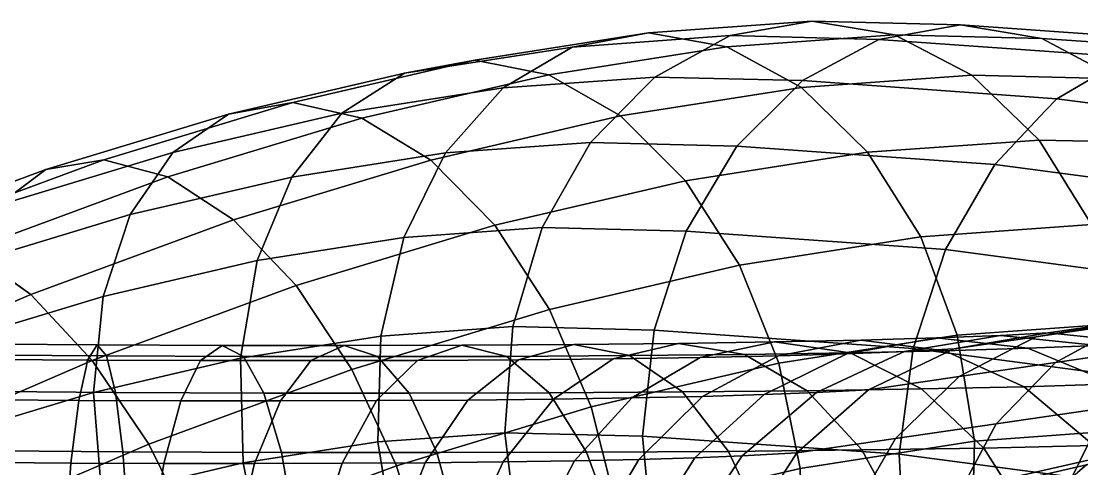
# Model space of a CAD drawing. Header units: metres. Extents: x -6.68 to -1.02, y 9.96 to 15.61.
# Drawn here: x -4.684 to -3.982, y 15.316 to 15.612 of the extents above; entities that cross this region are included whole.
import ezdxf

# ---------------------------------------------------------------- set-up
doc = ezdxf.new("R2010")
doc.units = ezdxf.units.M

msp = doc.modelspace()

# ---------------------------------------------------------------- linework, layer by layer
at = {"layer": '[Color_000]'}
for points, invisible_edges in [([(-4.31975, 15.59516, -9.29499), (-4.16106, 15.61221, -9.35839), (-4.21516, 15.60268, -9.40626)], 1), ([(-4.16106, 15.61221, -9.35839), (-4.31975, 15.59516, -9.29499), (-4.26926, 15.60444, -9.24327)], 1), ([(-4.26926, 15.60444, -9.24327), (-4.10651, 15.60328, -9.31054), (-4.16106, 15.61221, -9.35839)], 1), ([(-4.06285, 15.60978, -9.47739), (-4.21516, 15.60268, -9.40626), (-4.16106, 15.61221, -9.35839)], 1), ([(-4.16106, 15.61221, -9.35839), (-4.00902, 15.60086, -9.42868), (-4.06285, 15.60978, -9.47739)], 1), ([(-4.00902, 15.60086, -9.42868), (-4.16106, 15.61221, -9.35839), (-4.10651, 15.60328, -9.31054)], 1), ([(-4.21516, 15.60268, -9.40626), (-4.06285, 15.60978, -9.47739), (-4.11683, 15.60024, -9.52541)], 1), ([(-3.90214, 15.59838, -9.64214), (-4.11683, 15.60024, -9.52541), (-4.06285, 15.60978, -9.47739)], 1), ([(-4.06285, 15.60978, -9.47739), (-3.8531, 15.58981, -9.58852), (-3.90214, 15.59838, -9.64214)], 1), ([(-3.8531, 15.58981, -9.58852), (-4.06285, 15.60978, -9.47739), (-4.00902, 15.60086, -9.42868)], 1), ([(-4.43076, 15.57778, -9.19128), (-4.26926, 15.60444, -9.24327), (-4.31975, 15.59516, -9.29499)], 1), ([(-4.26926, 15.60444, -9.24327), (-4.43076, 15.57778, -9.19128), (-4.3841, 15.58645, -9.13599)], 1), ([(-4.3841, 15.58645, -9.13599), (-4.21752, 15.5953, -9.19244), (-4.26926, 15.60444, -9.24327)], 1), ([(-4.36555, 15.56812, -9.34405), (-4.21516, 15.60268, -9.40626), (-4.26513, 15.57533, -9.45089)], 1), ([(-4.21516, 15.60268, -9.40626), (-4.36555, 15.56812, -9.34405), (-4.31975, 15.59516, -9.29499)], 1), ([(-4.10651, 15.60328, -9.31054), (-4.26926, 15.60444, -9.24327), (-4.21752, 15.5953, -9.19244)], 1), ([(-4.11683, 15.60024, -9.52541), (-4.26513, 15.57533, -9.45089), (-4.21516, 15.60268, -9.40626)], 1), ([(-4.26513, 15.57533, -9.45089), (-4.11683, 15.60024, -9.52541), (-4.16726, 15.57291, -9.56948)], 1), ([(-4.21752, 15.5953, -9.19244), (-4.05524, 15.57649, -9.26597), (-4.10651, 15.60328, -9.31054)], 1), ([(-3.95189, 15.58855, -9.6945), (-4.16726, 15.57291, -9.56948), (-4.11683, 15.60024, -9.52541)], 1), ([(-4.11683, 15.60024, -9.52541), (-3.90214, 15.59838, -9.64214), (-3.95189, 15.58855, -9.6945)], 1), ([(-4.10651, 15.60328, -9.31054), (-3.95899, 15.57411, -9.3826), (-4.00902, 15.60086, -9.42868)], 1), ([(-3.95899, 15.57411, -9.3826), (-4.10651, 15.60328, -9.31054), (-4.05524, 15.57649, -9.26597)], 1), ([(-4.00902, 15.60086, -9.42868), (-3.80811, 15.56341, -9.53728), (-3.8531, 15.58981, -9.58852)], 1), ([(-3.80811, 15.56341, -9.53728), (-4.00902, 15.60086, -9.42868), (-3.95899, 15.57411, -9.3826)], 1), ([(-4.47213, 15.55142, -9.24448), (-4.31975, 15.59516, -9.29499), (-4.36555, 15.56812, -9.34405)], 1), ([(-4.31975, 15.59516, -9.29499), (-4.47213, 15.55142, -9.24448), (-4.43076, 15.57778, -9.19128)], 1), ([(-4.21752, 15.5953, -9.19244), (-4.3841, 15.58645, -9.13599), (-4.33533, 15.57685, -9.08238)], 1), ([(-4.33533, 15.57685, -9.08238), (-4.16805, 15.56838, -9.14595), (-4.21752, 15.5953, -9.19244)], 1), ([(-4.05524, 15.57649, -9.26597), (-4.21752, 15.5953, -9.19244), (-4.16805, 15.56838, -9.14595)], 1), ([(-4.54724, 15.55067, -9.09601), (-4.3841, 15.58645, -9.13599), (-4.43076, 15.57778, -9.19128)], 1), ([(-4.3841, 15.58645, -9.13599), (-4.54724, 15.55067, -9.09601), (-4.5046, 15.55841, -9.03744)], 1), ([(-4.5046, 15.55841, -9.03744), (-4.33533, 15.57685, -9.08238), (-4.3841, 15.58645, -9.13599)], 1), ([(-4.16726, 15.57291, -9.56948), (-3.95189, 15.58855, -9.6945), (-3.99896, 15.56098, -9.74202)], 1), ([(-3.76997, 15.56456, -9.84812), (-3.99896, 15.56098, -9.74202), (-3.95189, 15.58855, -9.6945)], 1), ([(-4.58398, 15.5254, -9.153), (-4.43076, 15.57778, -9.19128), (-4.47213, 15.55142, -9.24448)], 1), ([(-4.43076, 15.57778, -9.19128), (-4.58398, 15.5254, -9.153), (-4.54724, 15.55067, -9.09601)], 1), ([(-4.33533, 15.57685, -9.08238), (-4.5046, 15.55841, -9.03744), (-4.45895, 15.54809, -8.98127)], 1), ([(-4.45895, 15.54809, -8.98127), (-4.28778, 15.54963, -9.0341), (-4.33533, 15.57685, -9.08238)], 1), ([(-4.16805, 15.56838, -9.14595), (-4.33533, 15.57685, -9.08238), (-4.28778, 15.54963, -9.0341)], 1), ([(-4.16805, 15.56838, -9.14595), (-4.01074, 15.53367, -9.22771), (-4.05524, 15.57649, -9.26597)], 1), ([(-4.05524, 15.57649, -9.26597), (-3.91617, 15.53133, -9.3423), (-3.95899, 15.57411, -9.3826)], 1), ([(-3.91617, 15.53133, -9.3423), (-4.05524, 15.57649, -9.26597), (-4.01074, 15.53367, -9.22771)], 1), ([(-4.27283, 15.56748, -9.45785), (-4.40354, 15.52514, -9.38712), (-4.26513, 15.57533, -9.45089)], 3), ([(-4.26513, 15.57533, -9.45089), (-4.40354, 15.52514, -9.38712), (-4.37245, 15.56032, -9.35187)], 13), ([(-4.26513, 15.57533, -9.45089), (-4.37245, 15.56032, -9.35187), (-4.36555, 15.56812, -9.34405)], 1), ([(-4.16726, 15.57291, -9.56948), (-4.30756, 15.53203, -9.48924), (-4.26513, 15.57533, -9.45089)], 3), ([(-4.26513, 15.57533, -9.45089), (-4.30756, 15.53203, -9.48924), (-4.27283, 15.56748, -9.45785)], 1), ([(-4.17515, 15.56506, -9.57621), (-4.30756, 15.53203, -9.48924), (-4.16726, 15.57291, -9.56948)], 3), ([(-3.99896, 15.56098, -9.74202), (-4.17515, 15.56506, -9.57621), (-4.16726, 15.57291, -9.56948)], 1), ([(-4.37245, 15.56032, -9.35187), (-4.5054, 15.50918, -9.29196), (-4.36555, 15.56812, -9.34405)], 3), ([(-4.36555, 15.56812, -9.34405), (-4.5054, 15.50918, -9.29196), (-4.47817, 15.54376, -9.25309)], 13), ([(-4.36555, 15.56812, -9.34405), (-4.47817, 15.54376, -9.25309), (-4.47213, 15.55142, -9.24448)], 1), ([(-4.40354, 15.52514, -9.38712), (-4.27283, 15.56748, -9.45785), (-4.30756, 15.53203, -9.48924)], 1), ([(-4.30756, 15.53203, -9.48924), (-4.17515, 15.56506, -9.57621), (-4.21072, 15.52963, -9.60658)], 1), ([(-4.28778, 15.54963, -9.0341), (-4.12423, 15.52552, -9.10697), (-4.16805, 15.56838, -9.14595)], 1), ([(-3.99896, 15.56098, -9.74202), (-4.21072, 15.52963, -9.60658), (-4.17515, 15.56506, -9.57621)], 13), ([(-4.01074, 15.53367, -9.22771), (-4.16805, 15.56838, -9.14595), (-4.12423, 15.52552, -9.10697)], 1), ([(-3.99896, 15.56098, -9.74202), (-3.76997, 15.56456, -9.84812), (-3.81322, 15.53648, -9.89887)], 1), ([(-4.66823, 15.51407, -9.00998), (-4.5046, 15.55841, -9.03744), (-4.54724, 15.55067, -9.09601)], 1), ([(-4.5046, 15.55841, -9.03744), (-4.66823, 15.51407, -9.00998), (-4.62976, 15.52055, -8.94843)], 1), ([(-4.62976, 15.52055, -8.94843), (-4.45895, 15.54809, -8.98127), (-4.5046, 15.55841, -9.03744)], 1), ([(-4.5054, 15.50918, -9.29196), (-4.37245, 15.56032, -9.35187), (-4.40354, 15.52514, -9.38712)], 1), ([(-4.00643, 15.55309, -9.74917), (-4.21072, 15.52963, -9.60658), (-3.99896, 15.56098, -9.74202)], 3), ([(-3.81322, 15.53648, -9.89887), (-4.04014, 15.51754, -9.78146), (-3.99896, 15.56098, -9.74202)], 3), ([(-3.99896, 15.56098, -9.74202), (-4.04014, 15.51754, -9.78146), (-4.00643, 15.55309, -9.74917)], 1), ([(-4.70014, 15.49026, -9.0704), (-4.54724, 15.55067, -9.09601), (-4.58398, 15.5254, -9.153)], 1), ([(-4.54724, 15.55067, -9.09601), (-4.70014, 15.49026, -9.0704), (-4.66823, 15.51407, -9.00998)], 1), ([(-4.47817, 15.54376, -9.25309), (-4.6123, 15.48431, -9.20454), (-4.47213, 15.55142, -9.24448)], 3), ([(-4.47213, 15.55142, -9.24448), (-4.6123, 15.48431, -9.20454), (-4.58912, 15.51794, -9.16236)], 13), ([(-4.47213, 15.55142, -9.24448), (-4.58912, 15.51794, -9.16236), (-4.58398, 15.5254, -9.153)], 1), ([(-4.28778, 15.54963, -9.0341), (-4.45895, 15.54809, -8.98127), (-4.41341, 15.5204, -8.93135)], 1), ([(-4.41341, 15.5204, -8.93135), (-4.24468, 15.50665, -8.99444), (-4.28778, 15.54963, -9.0341)], 1), ([(-4.12423, 15.52552, -9.10697), (-4.28778, 15.54963, -9.0341), (-4.24468, 15.50665, -8.99444)], 1), ([(-4.21072, 15.52963, -9.60658), (-4.00643, 15.55309, -9.74917), (-4.04014, 15.51754, -9.78146)], 1), ([(-4.45895, 15.54809, -8.98127), (-4.62976, 15.52055, -8.94843), (-4.58736, 15.50924, -8.88997)], 1), ([(-4.6123, 15.48431, -9.20454), (-4.47817, 15.54376, -9.25309), (-4.5054, 15.50918, -9.29196)], 1), ([(-4.58736, 15.50924, -8.88997), (-4.41341, 15.5204, -8.93135), (-4.45895, 15.54809, -8.98127)], 1), ([(-3.82024, 15.52854, -9.9064), (-4.04014, 15.51754, -9.78146), (-3.81322, 15.53648, -9.89887)], 3), ([(-4.43113, 15.46915, -9.42127), (-4.30756, 15.53203, -9.48924), (-4.33956, 15.47574, -9.51868)], 1), ([(-4.30756, 15.53203, -9.48924), (-4.43113, 15.46915, -9.42127), (-4.40354, 15.52514, -9.38712)], 1), ([(-4.21072, 15.52963, -9.60658), (-4.33956, 15.47574, -9.51868), (-4.30756, 15.53203, -9.48924)], 1), ([(-4.33956, 15.47574, -9.51868), (-4.21072, 15.52963, -9.60658), (-4.24423, 15.47337, -9.6342)], 1), ([(-4.04014, 15.51754, -9.78146), (-4.24423, 15.47337, -9.6342), (-4.21072, 15.52963, -9.60658)], 1), ([(-4.12423, 15.52552, -9.10697), (-3.97603, 15.47774, -9.19839), (-4.01074, 15.53367, -9.22771)], 1), ([(-4.04014, 15.51754, -9.78146), (-3.82024, 15.52854, -9.9064), (-3.85191, 15.49272, -9.9404)], 1), ([(-4.01074, 15.53367, -9.22771), (-3.88349, 15.47545, -9.31052), (-3.91617, 15.53133, -9.3423)], 1), ([(-3.88349, 15.47545, -9.31052), (-4.01074, 15.53367, -9.22771), (-3.97603, 15.47774, -9.19839)], 1), ([(-4.79272, 15.46829, -8.9339), (-4.62976, 15.52055, -8.94843), (-4.66823, 15.51407, -9.00998)], 1), ([(-4.62976, 15.52055, -8.94843), (-4.79272, 15.46829, -8.9339), (-4.75854, 15.47318, -8.86973)], 1), ([(-4.75854, 15.47318, -8.86973), (-4.58736, 15.50924, -8.88997), (-4.62976, 15.52055, -8.94843)], 1), ([(-4.58912, 15.51794, -9.16236), (-4.72332, 15.45073, -9.12559), (-4.58398, 15.5254, -9.153)], 3), ([(-4.58398, 15.5254, -9.153), (-4.72332, 15.45073, -9.12559), (-4.70014, 15.49026, -9.0704)], 3), ([(-4.41341, 15.5204, -8.93135), (-4.58736, 15.50924, -8.88997), (-4.5439, 15.48093, -8.83856)], 1), ([(-4.5439, 15.48093, -8.83856), (-4.37108, 15.47724, -8.89106), (-4.41341, 15.5204, -8.93135)], 1), ([(-4.5283, 15.45394, -9.33049), (-4.40354, 15.52514, -9.38712), (-4.43113, 15.46915, -9.42127)], 1), ([(-4.40354, 15.52514, -9.38712), (-4.5283, 15.45394, -9.33049), (-4.5054, 15.50918, -9.29196)], 1), ([(-4.24468, 15.50665, -8.99444), (-4.41341, 15.5204, -8.93135), (-4.37108, 15.47724, -8.89106)], 1), ([(-4.24468, 15.50665, -8.99444), (-4.08904, 15.46962, -9.07815), (-4.12423, 15.52552, -9.10697)], 1), ([(-3.97603, 15.47774, -9.19839), (-4.12423, 15.52552, -9.10697), (-4.08904, 15.46962, -9.07815)], 1), ([(-4.81966, 15.4463, -8.99736), (-4.66823, 15.51407, -9.00998), (-4.70014, 15.49026, -9.0704)], 1), ([(-4.66823, 15.51407, -9.00998), (-4.81966, 15.4463, -8.99736), (-4.79272, 15.46829, -8.9339)], 1), ([(-4.72332, 15.45073, -9.12559), (-4.58912, 15.51794, -9.16236), (-4.6123, 15.48431, -9.20454)], 1), ([(-4.24423, 15.47337, -9.6342), (-4.04014, 15.51754, -9.78146), (-4.07262, 15.46121, -9.81013)], 1), ([(-4.04014, 15.51754, -9.78146), (-3.88343, 15.43626, -9.96989), (-4.07262, 15.46121, -9.81013)], 1), ([(-3.88343, 15.43626, -9.96989), (-4.04014, 15.51754, -9.78146), (-3.85191, 15.49272, -9.9404)], 1), ([(-4.58736, 15.50924, -8.88997), (-4.75854, 15.47318, -8.86973), (-4.71947, 15.46065, -8.80923)], 1), ([(-4.71947, 15.46065, -8.80923), (-4.5439, 15.48093, -8.83856), (-4.58736, 15.50924, -8.88997)], 1), ([(-4.63027, 15.43021, -9.24709), (-4.5054, 15.50918, -9.29196), (-4.5283, 15.45394, -9.33049)], 1), ([(-4.5054, 15.50918, -9.29196), (-4.63027, 15.43021, -9.24709), (-4.6123, 15.48431, -9.20454)], 1), ([(-4.33484, 15.42155, -8.86317), (-4.24468, 15.50665, -8.99444), (-4.37108, 15.47724, -8.89106)], 1), ([(-4.24468, 15.50665, -8.99444), (-4.33484, 15.42155, -8.86317), (-4.20898, 15.45084, -8.9661)], 1), ([(-4.08904, 15.46962, -9.07815), (-4.24468, 15.50665, -8.99444), (-4.20898, 15.45084, -8.9661)], 1), ([(-4.73618, 15.39817, -9.17178), (-4.6123, 15.48431, -9.20454), (-4.63027, 15.43021, -9.24709)], 1), ([(-4.6123, 15.48431, -9.20454), (-4.73618, 15.39817, -9.17178), (-4.72332, 15.45073, -9.12559)], 1), ([(-4.5439, 15.48093, -8.83856), (-4.71947, 15.46065, -8.80923), (-4.67816, 15.43154, -8.75651)], 1), ([(-4.67816, 15.43154, -8.75651), (-4.50236, 15.43753, -8.79771), (-4.5439, 15.48093, -8.83856)], 1), ([(-4.37108, 15.47724, -8.89106), (-4.5439, 15.48093, -8.83856), (-4.50236, 15.43753, -8.79771)], 1), ([(-4.46557, 15.382, -8.77021), (-4.37108, 15.47724, -8.89106), (-4.50236, 15.43753, -8.79771)], 1), ([(-4.37108, 15.47724, -8.89106), (-4.46557, 15.382, -8.77021), (-4.33484, 15.42155, -8.86317)], 1), ([(-4.35896, 15.41027, -9.53723), (-4.43113, 15.46915, -9.42127), (-4.33956, 15.47574, -9.51868)], 1), ([(-4.24423, 15.47337, -9.6342), (-4.35896, 15.41027, -9.53723), (-4.33956, 15.47574, -9.51868)], 1), ([(-4.35896, 15.41027, -9.53723), (-4.24423, 15.47337, -9.6342), (-4.26553, 15.40796, -9.65044)], 1), ([(-4.24423, 15.47337, -9.6342), (-4.09419, 15.39581, -9.82609), (-4.26553, 15.40796, -9.65044)], 1), ([(-4.09419, 15.39581, -9.82609), (-4.24423, 15.47337, -9.6342), (-4.07262, 15.46121, -9.81013)], 1), ([(-4.08904, 15.46962, -9.07815), (-3.95349, 15.41251, -9.17998), (-3.97603, 15.47774, -9.19839)], 1), ([(-4.44643, 15.40399, -9.44417), (-4.5283, 15.45394, -9.33049), (-4.43113, 15.46915, -9.42127)], 1), ([(-4.43113, 15.46915, -9.42127), (-4.35896, 15.41027, -9.53723), (-4.44643, 15.40399, -9.44417)], 1), ([(-4.18311, 15.38599, -8.95102), (-4.08904, 15.46962, -9.07815), (-4.20898, 15.45084, -8.9661)], 1), ([(-4.08904, 15.46962, -9.07815), (-4.18311, 15.38599, -8.95102), (-4.06489, 15.4045, -9.06147)], 1), ([(-3.95349, 15.41251, -9.17998), (-4.08904, 15.46962, -9.07815), (-4.06489, 15.4045, -9.06147)], 1), ([(-4.85418, 15.40271, -8.73973), (-4.67816, 15.43154, -8.75651), (-4.71947, 15.46065, -8.80923)], 1), ([(-4.07262, 15.46121, -9.81013), (-3.90561, 15.37094, -9.98534), (-4.09419, 15.39581, -9.82609)], 1), ([(-3.90561, 15.37094, -9.98534), (-4.07262, 15.46121, -9.81013), (-3.88343, 15.43626, -9.96989)], 1), ([(-4.53926, 15.38945, -9.35744), (-4.63027, 15.43021, -9.24709), (-4.5283, 15.45394, -9.33049)], 1), ([(-4.5283, 15.45394, -9.33049), (-4.44643, 15.40399, -9.44417), (-4.53926, 15.38945, -9.35744)], 1), ([(-4.30717, 15.35712, -8.84956), (-4.20898, 15.45084, -8.9661), (-4.33484, 15.42155, -8.86317)], 1), ([(-4.20898, 15.45084, -8.9661), (-4.30717, 15.35712, -8.84956), (-4.18311, 15.38599, -8.95102)], 1), ([(-4.50236, 15.43753, -8.79771), (-4.67816, 15.43154, -8.75651), (-4.63744, 15.38784, -8.71516)], 1), ([(-4.60007, 15.33253, -8.68801), (-4.50236, 15.43753, -8.79771), (-4.63744, 15.38784, -8.71516)], 1), ([(-4.50236, 15.43753, -8.79771), (-4.60007, 15.33253, -8.68801), (-4.46557, 15.382, -8.77021)], 1), ([(-4.67816, 15.43154, -8.75651), (-4.85418, 15.40271, -8.73973), (-4.81506, 15.37266, -8.68588)], 1), ([(-4.81506, 15.37266, -8.68588), (-4.63744, 15.38784, -8.71516), (-4.67816, 15.43154, -8.75651)], 1), ([(-4.63668, 15.36678, -9.27777), (-4.73618, 15.39817, -9.17178), (-4.63027, 15.43021, -9.24709)], 1), ([(-4.63027, 15.43021, -9.24709), (-4.53926, 15.38945, -9.35744), (-4.63668, 15.36678, -9.27777)], 1), ([(-3.99988, 15.38659, -8.42775), (-3.8945, 15.41737, -8.45837), (-3.88652, 15.42195, -8.44931)], 13), ([(-3.99988, 15.38659, -8.42775), (-3.88652, 15.42195, -8.44931), (-3.96094, 15.40769, -8.38996)], 3), ([(-4.43603, 15.31814, -8.75793), (-4.33484, 15.42155, -8.86317), (-4.46557, 15.382, -8.77021)], 1), ([(-4.33484, 15.42155, -8.86317), (-4.43603, 15.31814, -8.75793), (-4.30717, 15.35712, -8.84956)], 1), ([(-3.89962, 15.42153, -8.33298), (-4.01278, 15.40356, -8.30897), (-3.95231, 15.41236, -8.38158)], 1), ([(-4.01278, 15.40356, -8.30897), (-3.89962, 15.42153, -8.33298), (-3.95657, 15.41324, -8.2646)], 1), ([(-3.8945, 15.41737, -8.45837), (-3.99988, 15.38659, -8.42775), (-3.93045, 15.3967, -8.49923)], 1), ([(-4.36442, 15.34011, -9.5436), (-4.44643, 15.40399, -9.44417), (-4.35896, 15.41027, -9.53723)], 1), ([(-4.26553, 15.40796, -9.65044), (-4.36442, 15.34011, -9.5436), (-4.35896, 15.41027, -9.53723)], 1), ([(-4.36442, 15.34011, -9.5436), (-4.26553, 15.40796, -9.65044), (-4.27315, 15.33784, -9.6542)], 1), ([(-4.09419, 15.39581, -9.82609), (-4.27315, 15.33784, -9.6542), (-4.26553, 15.40796, -9.65044)], 1), ([(-3.95657, 15.41324, -8.2646), (-4.0669, 15.39567, -8.23287), (-4.01278, 15.40356, -8.30897)], 1), ([(-4.0669, 15.39567, -8.23287), (-3.95657, 15.41324, -8.2646), (-4.00477, 15.40621, -8.19682)], 1), ([(-4.06489, 15.4045, -9.06147), (-3.94465, 15.34242, -9.17376), (-3.95349, 15.41251, -9.17998)], 1), ([(-4.06369, 15.37729, -8.35113), (-3.96094, 15.40769, -8.38996), (-3.95231, 15.41236, -8.38158)], 13), ([(-4.06369, 15.37729, -8.35113), (-3.95231, 15.41236, -8.38158), (-4.01278, 15.40356, -8.30897)], 13), ([(-3.89891, 15.40568, -8.22103), (-4.00477, 15.40621, -8.19682), (-3.95657, 15.41324, -8.2646)], 1), ([(-4.44643, 15.40399, -9.44417), (-4.53754, 15.32011, -9.37098), (-4.53926, 15.38945, -9.35744)], 1), ([(-4.53754, 15.32011, -9.37098), (-4.44643, 15.40399, -9.44417), (-4.44841, 15.33407, -9.45425)], 1), ([(-4.44643, 15.40399, -9.44417), (-4.36442, 15.34011, -9.5436), (-4.44841, 15.33407, -9.45425)], 1), ([(-4.12862, 15.40133, -7.98679), (-4.23504, 15.38989, -7.97794), (-4.18333, 15.39101, -8.03295)], 1), ([(-4.23504, 15.38989, -7.97794), (-4.12862, 15.40133, -7.98679), (-4.18581, 15.40009, -7.92596)], 1), ([(-4.0731, 15.39435, -7.94033), (-4.18581, 15.40009, -7.92596), (-4.12862, 15.40133, -7.98679)], 1), ([(-4.0786, 15.40279, -8.05364), (-4.18333, 15.39101, -8.03295), (-4.1381, 15.39233, -8.0934)], 1), ([(-4.18333, 15.39101, -8.03295), (-4.0786, 15.40279, -8.05364), (-4.12862, 15.40133, -7.98679)], 1), ([(-4.16883, 15.31653, -8.95022), (-4.06489, 15.4045, -9.06147), (-4.18311, 15.38599, -8.95102)], 1), ([(-4.06489, 15.4045, -9.06147), (-4.16883, 15.31653, -8.95022), (-4.05341, 15.33461, -9.05805)], 1), ([(-4.03638, 15.40447, -8.12566), (-4.1381, 15.39233, -8.0934), (-4.09992, 15.39385, -8.15852)], 1), ([(-4.1381, 15.39233, -8.0934), (-4.03638, 15.40447, -8.12566), (-4.0786, 15.40279, -8.05364)], 1), ([(-4.01821, 15.39596, -8.01369), (-4.12862, 15.40133, -7.98679), (-4.0786, 15.40279, -8.05364)], 1), ([(-4.12862, 15.40133, -7.98679), (-4.01821, 15.39596, -8.01369), (-4.0731, 15.39435, -7.94033)], 1), ([(-4.12362, 15.36856, -8.26686), (-4.02202, 15.39879, -8.31662), (-4.01278, 15.40356, -8.30897)], 13), ([(-4.12362, 15.36856, -8.26686), (-4.01278, 15.40356, -8.30897), (-4.0669, 15.39567, -8.23287)], 13), ([(-4.00477, 15.40621, -8.19682), (-4.09992, 15.39385, -8.15852), (-4.0669, 15.39567, -8.23287)], 1), ([(-4.09992, 15.39385, -8.15852), (-4.00477, 15.40621, -8.19682), (-4.03638, 15.40447, -8.12566)], 1), ([(-3.97188, 15.3978, -8.09273), (-4.0786, 15.40279, -8.05364), (-4.03638, 15.40447, -8.12566)], 1), ([(-4.0786, 15.40279, -8.05364), (-3.97188, 15.3978, -8.09273), (-4.01821, 15.39596, -8.01369)], 1), ([(-3.94465, 15.34242, -9.17376), (-4.06489, 15.4045, -9.06147), (-4.05341, 15.33461, -9.05805)], 1), ([(-3.96094, 15.40769, -8.38996), (-4.06369, 15.37729, -8.35113), (-3.99988, 15.38659, -8.42775)], 1), ([(-4.06369, 15.37729, -8.35113), (-4.01278, 15.40356, -8.30897), (-4.02202, 15.39879, -8.31662)], 1), ([(-3.94148, 15.39947, -8.16117), (-4.03638, 15.40447, -8.12566), (-4.00477, 15.40621, -8.19682)], 1), ([(-4.03638, 15.40447, -8.12566), (-3.94148, 15.39947, -8.16117), (-3.97188, 15.3978, -8.09273)], 1), ([(-4.00477, 15.40621, -8.19682), (-3.89891, 15.40568, -8.22103), (-3.94148, 15.39947, -8.16117)], 1), ([(-4.73618, 15.39817, -9.17178), (-4.63668, 15.36678, -9.27777), (-4.73786, 15.33617, -9.20582)], 1), ([(-4.71764, 15.3988, -7.72114), (-4.62792, 15.39088, -7.65165), (-4.71951, 15.39157, -7.64879)], 1), ([(-4.62792, 15.39088, -7.65165), (-4.71764, 15.3988, -7.72114), (-4.63418, 15.39817, -7.72374)], 1), ([(-4.71595, 15.38872, -7.79273), (-4.63418, 15.39817, -7.72374), (-4.71764, 15.3988, -7.72114)], 1), ([(-4.63418, 15.39817, -7.72374), (-4.71595, 15.38872, -7.79273), (-4.64048, 15.38815, -7.79509)], 1), ([(-4.64048, 15.38815, -7.79509), (-4.55154, 15.39781, -7.73567), (-4.63418, 15.39817, -7.72374)], 1), ([(-4.55154, 15.39781, -7.73567), (-4.64048, 15.38815, -7.79509), (-4.56575, 15.38782, -7.80587)], 1), ([(-4.53722, 15.39048, -7.66474), (-4.63418, 15.39817, -7.72374), (-4.55154, 15.39781, -7.73567)], 1), ([(-4.63418, 15.39817, -7.72374), (-4.53722, 15.39048, -7.66474), (-4.62792, 15.39088, -7.65165)], 1), ([(-4.56575, 15.38782, -7.80587), (-4.47074, 15.39772, -7.75677), (-4.55154, 15.39781, -7.73567)], 1), ([(-4.47074, 15.39772, -7.75677), (-4.56575, 15.38782, -7.80587), (-4.49269, 15.38775, -7.82495)], 1), ([(-4.44856, 15.39039, -7.6879), (-4.55154, 15.39781, -7.73567), (-4.47074, 15.39772, -7.75677)], 1), ([(-4.55154, 15.39781, -7.73567), (-4.44856, 15.39039, -7.6879), (-4.53722, 15.39048, -7.66474)], 1), ([(-4.39282, 15.39791, -7.78678), (-4.49269, 15.38775, -7.82495), (-4.42223, 15.38792, -7.85209)], 1), ([(-4.49269, 15.38775, -7.82495), (-4.39282, 15.39791, -7.78678), (-4.47074, 15.39772, -7.75677)], 1), ([(-4.36304, 15.3906, -7.72083), (-4.47074, 15.39772, -7.75677), (-4.39282, 15.39791, -7.78678)], 1), ([(-4.47074, 15.39772, -7.75677), (-4.36304, 15.3906, -7.72083), (-4.44856, 15.39039, -7.6879)], 1), ([(-4.31875, 15.39837, -7.82532), (-4.42223, 15.38792, -7.85209), (-4.35525, 15.38834, -7.88694)], 1), ([(-4.42223, 15.38792, -7.85209), (-4.31875, 15.39837, -7.82532), (-4.39282, 15.39791, -7.78678)], 1), ([(-4.28175, 15.39111, -7.76313), (-4.39282, 15.39791, -7.78678), (-4.31875, 15.39837, -7.82532)], 1), ([(-4.39282, 15.39791, -7.78678), (-4.28175, 15.39111, -7.76313), (-4.36304, 15.3906, -7.72083)], 1), ([(-4.24945, 15.3991, -7.87191), (-4.35525, 15.38834, -7.88694), (-4.29259, 15.389, -7.92907)], 1), ([(-4.35525, 15.38834, -7.88694), (-4.24945, 15.3991, -7.87191), (-4.31875, 15.39837, -7.82532)], 1), ([(-4.20571, 15.39191, -7.81425), (-4.31875, 15.39837, -7.82532), (-4.24945, 15.3991, -7.87191)], 1), ([(-4.31875, 15.39837, -7.82532), (-4.20571, 15.39191, -7.81425), (-4.28175, 15.39111, -7.76313)], 1), ([(-4.18581, 15.40009, -7.92596), (-4.29259, 15.389, -7.92907), (-4.23504, 15.38989, -7.97794)], 1), ([(-4.29259, 15.389, -7.92907), (-4.18581, 15.40009, -7.92596), (-4.24945, 15.3991, -7.87191)], 1), ([(-4.27315, 15.33784, -9.6542), (-4.09419, 15.39581, -9.82609), (-4.10338, 15.32581, -9.82824)], 1), ([(-4.13587, 15.39299, -7.87357), (-4.24945, 15.3991, -7.87191), (-4.18581, 15.40009, -7.92596)], 1), ([(-4.24945, 15.3991, -7.87191), (-4.13587, 15.39299, -7.87357), (-4.20571, 15.39191, -7.81425)], 1), ([(-4.18581, 15.40009, -7.92596), (-4.0731, 15.39435, -7.94033), (-4.13587, 15.39299, -7.87357)], 1), ([(-4.15817, 15.36666, -8.18907), (-4.07719, 15.39075, -8.23903), (-4.0669, 15.39567, -8.23287)], 13), ([(-4.15817, 15.36666, -8.18907), (-4.0669, 15.39567, -8.23287), (-4.11049, 15.38892, -8.16407)], 3), ([(-4.02057, 15.37054, -7.89671), (-4.13587, 15.39299, -7.87357), (-4.0731, 15.39435, -7.94033)], 1), ([(-4.02202, 15.39879, -8.31662), (-4.12362, 15.36856, -8.26686), (-4.06369, 15.37729, -8.35113)], 1), ([(-4.12362, 15.36856, -8.26686), (-4.0669, 15.39567, -8.23287), (-4.07719, 15.39075, -8.23903)], 1), ([(-4.11049, 15.38892, -8.16407), (-4.0669, 15.39567, -8.23287), (-4.09992, 15.39385, -8.15852)], 1), ([(-4.09419, 15.39581, -9.82609), (-3.91694, 15.30123, -9.98568), (-4.10338, 15.32581, -9.82824)], 1), ([(-3.91694, 15.30123, -9.98568), (-4.09419, 15.39581, -9.82609), (-3.90561, 15.37094, -9.98534)], 1), ([(-3.96105, 15.37229, -7.97625), (-4.0731, 15.39435, -7.94033), (-4.01821, 15.39596, -8.01369)], 1), ([(-4.0731, 15.39435, -7.94033), (-3.96105, 15.37229, -7.97625), (-4.02057, 15.37054, -7.89671)], 1), ([(-3.93045, 15.3967, -8.49923), (-4.03908, 15.34597, -8.46835), (-3.96646, 15.35654, -8.54312)], 1), ([(-4.03908, 15.34597, -8.46835), (-3.93045, 15.3967, -8.49923), (-3.99988, 15.38659, -8.42775)], 1), ([(-3.91081, 15.37428, -8.06195), (-4.01821, 15.39596, -8.01369), (-3.97188, 15.3978, -8.09273)], 1), ([(-4.01821, 15.39596, -8.01369), (-3.91081, 15.37428, -8.06195), (-3.96105, 15.37229, -7.97625)], 1), ([(-4.63744, 15.38784, -8.71516), (-4.81506, 15.37266, -8.68588), (-4.77517, 15.32861, -8.64411)], 1), ([(-4.73721, 15.27355, -8.61726), (-4.63744, 15.38784, -8.71516), (-4.77517, 15.32861, -8.64411)], 1), ([(-4.63744, 15.38784, -8.71516), (-4.73721, 15.27355, -8.61726), (-4.60007, 15.33253, -8.68801)], 1), ([(-4.71951, 15.39157, -7.64879), (-4.62212, 15.36679, -7.58372), (-4.72143, 15.36754, -7.58062)], 1), ([(-4.62212, 15.36679, -7.58372), (-4.71951, 15.39157, -7.64879), (-4.62792, 15.39088, -7.65165)], 1), ([(-4.7157, 15.38388, -7.8047), (-4.64048, 15.38815, -7.79509), (-4.71595, 15.38872, -7.79273)], 1), ([(-4.7157, 15.38388, -7.8047), (-4.64156, 15.38332, -7.80701), (-4.64048, 15.38815, -7.79509)], 13), ([(-4.64156, 15.38332, -7.80701), (-4.56575, 15.38782, -7.80587), (-4.64048, 15.38815, -7.79509)], 1), ([(-4.64156, 15.38332, -7.80701), (-4.56814, 15.383, -7.81761), (-4.56575, 15.38782, -7.80587)], 13), ([(-4.53926, 15.38945, -9.35744), (-4.63108, 15.29835, -9.29448), (-4.63668, 15.36678, -9.27777)], 1), ([(-4.63108, 15.29835, -9.29448), (-4.53926, 15.38945, -9.35744), (-4.53754, 15.32011, -9.37098)], 1), ([(-4.52378, 15.36636, -7.59791), (-4.62792, 15.39088, -7.65165), (-4.53722, 15.39048, -7.66474)], 1), ([(-4.62792, 15.39088, -7.65165), (-4.52378, 15.36636, -7.59791), (-4.62212, 15.36679, -7.58372)], 1), ([(-4.56814, 15.383, -7.81761), (-4.49269, 15.38775, -7.82495), (-4.56575, 15.38782, -7.80587)], 1), ([(-4.56814, 15.383, -7.81761), (-4.49636, 15.38292, -7.83636), (-4.49269, 15.38775, -7.82495)], 13), ([(-4.42765, 15.36625, -7.62302), (-4.53722, 15.39048, -7.66474), (-4.44856, 15.39039, -7.6879)], 1), ([(-4.53722, 15.39048, -7.66474), (-4.42765, 15.36625, -7.62302), (-4.52378, 15.36636, -7.59791)], 1), ([(-4.49636, 15.38292, -7.83636), (-4.42714, 15.38309, -7.86302), (-4.42223, 15.38792, -7.85209)], 13), ([(-4.49636, 15.38292, -7.83636), (-4.42223, 15.38792, -7.85209), (-4.49269, 15.38775, -7.82495)], 1), ([(-4.33493, 15.36648, -7.65873), (-4.44856, 15.39039, -7.6879), (-4.36304, 15.3906, -7.72083)], 1), ([(-4.44856, 15.39039, -7.6879), (-4.33493, 15.36648, -7.65873), (-4.42765, 15.36625, -7.62302)], 1), ([(-4.42714, 15.38309, -7.86302), (-4.36133, 15.3835, -7.89726), (-4.35525, 15.38834, -7.88694)], 13), ([(-4.42714, 15.38309, -7.86302), (-4.35525, 15.38834, -7.88694), (-4.42223, 15.38792, -7.85209)], 1), ([(-4.24679, 15.36703, -7.70459), (-4.36304, 15.3906, -7.72083), (-4.28175, 15.39111, -7.76313)], 1), ([(-4.36304, 15.3906, -7.72083), (-4.24679, 15.36703, -7.70459), (-4.33493, 15.36648, -7.65873)], 1), ([(-4.36133, 15.3835, -7.89726), (-4.29978, 15.38415, -7.93864), (-4.29259, 15.389, -7.92907)], 13), ([(-4.36133, 15.3835, -7.89726), (-4.29259, 15.389, -7.92907), (-4.35525, 15.38834, -7.88694)], 1), ([(-4.33219, 15.36227, -7.98183), (-4.24324, 15.38503, -7.98666), (-4.23504, 15.38989, -7.97794)], 13), ([(-4.33219, 15.36227, -7.98183), (-4.23504, 15.38989, -7.97794), (-4.29978, 15.38415, -7.93864)], 3), ([(-4.29978, 15.38415, -7.93864), (-4.23504, 15.38989, -7.97794), (-4.29259, 15.389, -7.92907)], 1), ([(-4.16434, 15.3679, -7.76002), (-4.28175, 15.39111, -7.76313), (-4.20571, 15.39191, -7.81425)], 1), ([(-4.28175, 15.39111, -7.76313), (-4.16434, 15.3679, -7.76002), (-4.24679, 15.36703, -7.70459)], 1), ([(-4.28021, 15.36308, -8.02597), (-4.19243, 15.38612, -8.0407), (-4.18333, 15.39101, -8.03295)], 13), ([(-4.28021, 15.36308, -8.02597), (-4.18333, 15.39101, -8.03295), (-4.23504, 15.38989, -7.97794)], 13), ([(-4.28021, 15.36308, -8.02597), (-4.23504, 15.38989, -7.97794), (-4.24324, 15.38503, -7.98666)], 1), ([(-4.2335, 15.36409, -8.07565), (-4.148, 15.38743, -8.10008), (-4.1381, 15.39233, -8.0934)], 13), ([(-4.2335, 15.36409, -8.07565), (-4.1381, 15.39233, -8.0934), (-4.18333, 15.39101, -8.03295)], 13), ([(-4.2335, 15.36409, -8.07565), (-4.18333, 15.39101, -8.03295), (-4.19243, 15.38612, -8.0407)], 1), ([(-4.148, 15.38743, -8.10008), (-4.2335, 15.36409, -8.07565), (-4.19265, 15.36529, -8.13024)], 1), ([(-4.08862, 15.36907, -7.82433), (-4.20571, 15.39191, -7.81425), (-4.13587, 15.39299, -7.87357)], 1), ([(-4.20571, 15.39191, -7.81425), (-4.08862, 15.36907, -7.82433), (-4.16434, 15.3679, -7.76002)], 1), ([(-4.19265, 15.36529, -8.13024), (-4.11049, 15.38892, -8.16407), (-4.09992, 15.39385, -8.15852)], 13), ([(-4.19265, 15.36529, -8.13024), (-4.09992, 15.39385, -8.15852), (-4.148, 15.38743, -8.10008)], 3), ([(-4.11049, 15.38892, -8.16407), (-4.19265, 15.36529, -8.13024), (-4.15817, 15.36666, -8.18907)], 1), ([(-4.07719, 15.39075, -8.23903), (-4.15817, 15.36666, -8.18907), (-4.12362, 15.36856, -8.26686)], 1), ([(-4.148, 15.38743, -8.10008), (-4.09992, 15.39385, -8.15852), (-4.1381, 15.39233, -8.0934)], 1), ([(-4.13587, 15.39299, -7.87357), (-4.02057, 15.37054, -7.89671), (-4.08862, 15.36907, -7.82433)], 1), ([(-4.71455, 15.36203, -7.85869), (-4.64156, 15.38332, -7.80701), (-4.7157, 15.38388, -7.8047)], 3), ([(-4.64156, 15.38332, -7.80701), (-4.71455, 15.36203, -7.85869), (-4.64639, 15.36151, -7.86082)], 1), ([(-4.64639, 15.36151, -7.86082), (-4.56814, 15.383, -7.81761), (-4.64156, 15.38332, -7.80701)], 3), ([(-4.56814, 15.383, -7.81761), (-4.64639, 15.36151, -7.86082), (-4.5789, 15.36122, -7.87056)], 1), ([(-4.5686, 15.26938, -8.67691), (-4.46557, 15.382, -8.77021), (-4.60007, 15.33253, -8.68801)], 1), ([(-4.5789, 15.36122, -7.87056), (-4.49636, 15.38292, -7.83636), (-4.56814, 15.383, -7.81761)], 3), ([(-4.49636, 15.38292, -7.83636), (-4.5789, 15.36122, -7.87056), (-4.51291, 15.36115, -7.88779)], 1), ([(-4.46557, 15.382, -8.77021), (-4.5686, 15.26938, -8.67691), (-4.43603, 15.31814, -8.75793)], 1), ([(-4.42714, 15.38309, -7.86302), (-4.51291, 15.36115, -7.88779), (-4.44927, 15.3613, -7.9123)], 1), ([(-4.51291, 15.36115, -7.88779), (-4.42714, 15.38309, -7.86302), (-4.49636, 15.38292, -7.83636)], 3), ([(-4.36133, 15.3835, -7.89726), (-4.44927, 15.3613, -7.9123), (-4.38878, 15.36168, -7.94378)], 1), ([(-4.44927, 15.3613, -7.9123), (-4.36133, 15.3835, -7.89726), (-4.42714, 15.38309, -7.86302)], 3), ([(-4.29978, 15.38415, -7.93864), (-4.38878, 15.36168, -7.94378), (-4.33219, 15.36227, -7.98183)], 1), ([(-4.38878, 15.36168, -7.94378), (-4.29978, 15.38415, -7.93864), (-4.36133, 15.3835, -7.89726)], 3), ([(-4.24324, 15.38503, -7.98666), (-4.33219, 15.36227, -7.98183), (-4.28021, 15.36308, -8.02597)], 1), ([(-4.28995, 15.28835, -8.85116), (-4.18311, 15.38599, -8.95102), (-4.30717, 15.35712, -8.84956)], 1), ([(-4.18311, 15.38599, -8.95102), (-4.28995, 15.28835, -8.85116), (-4.16883, 15.31653, -8.95022)], 1), ([(-4.19243, 15.38612, -8.0407), (-4.28021, 15.36308, -8.02597), (-4.2335, 15.36409, -8.07565)], 1), ([(-3.99988, 15.38659, -8.42775), (-4.10584, 15.33624, -8.38819), (-4.03908, 15.34597, -8.46835)], 1), ([(-4.10584, 15.33624, -8.38819), (-3.99988, 15.38659, -8.42775), (-4.06369, 15.37729, -8.35113)], 1), ([(-4.06369, 15.37729, -8.35113), (-4.17106, 15.32674, -8.29647), (-4.10584, 15.33624, -8.38819)], 1), ([(-4.17106, 15.32674, -8.29647), (-4.06369, 15.37729, -8.35113), (-4.12362, 15.36856, -8.26686)], 1), ([(-4.63668, 15.36678, -9.27777), (-4.72823, 15.26896, -9.2254), (-4.73786, 15.33617, -9.20582)], 1), ([(-4.72823, 15.26896, -9.2254), (-4.63668, 15.36678, -9.27777), (-4.63108, 15.29835, -9.29448)], 1), ([(-4.72143, 15.36754, -7.58062), (-4.61718, 15.32752, -7.52458), (-4.72326, 15.32833, -7.52127)], 1), ([(-4.61718, 15.32752, -7.52458), (-4.72143, 15.36754, -7.58062), (-4.62212, 15.36679, -7.58372)], 1), ([(-4.51214, 15.32706, -7.53974), (-4.62212, 15.36679, -7.58372), (-4.52378, 15.36636, -7.59791)], 1), ([(-4.62212, 15.36679, -7.58372), (-4.51214, 15.32706, -7.53974), (-4.61718, 15.32752, -7.52458)], 1), ([(-4.40944, 15.32695, -7.56656), (-4.52378, 15.36636, -7.59791), (-4.42765, 15.36625, -7.62302)], 1), ([(-4.52378, 15.36636, -7.59791), (-4.40944, 15.32695, -7.56656), (-4.51214, 15.32706, -7.53974)], 1), ([(-4.3104, 15.32719, -7.60471), (-4.42765, 15.36625, -7.62302), (-4.33493, 15.36648, -7.65873)], 1), ([(-4.42765, 15.36625, -7.62302), (-4.3104, 15.32719, -7.60471), (-4.40944, 15.32695, -7.56656)], 1), ([(-4.21625, 15.32778, -7.65369), (-4.33493, 15.36648, -7.65873), (-4.24679, 15.36703, -7.70459)], 1), ([(-4.33493, 15.36648, -7.65873), (-4.21625, 15.32778, -7.65369), (-4.3104, 15.32719, -7.60471)], 1), ([(-4.12817, 15.32871, -7.71291), (-4.24679, 15.36703, -7.70459), (-4.16434, 15.3679, -7.76002)], 1), ([(-4.24679, 15.36703, -7.70459), (-4.12817, 15.32871, -7.71291), (-4.21625, 15.32778, -7.65369)], 1), ([(-4.15817, 15.36666, -8.18907), (-4.23854, 15.3235, -8.16167), (-4.20716, 15.32475, -8.21521)], 1), ([(-4.23854, 15.3235, -8.16167), (-4.15817, 15.36666, -8.18907), (-4.19265, 15.36529, -8.13024)], 1), ([(-4.12362, 15.36856, -8.26686), (-4.20716, 15.32475, -8.21521), (-4.17106, 15.32674, -8.29647)], 1), ([(-4.20716, 15.32475, -8.21521), (-4.12362, 15.36856, -8.26686), (-4.15817, 15.36666, -8.18907)], 1), ([(-4.04728, 15.32997, -7.78161), (-4.16434, 15.3679, -7.76002), (-4.08862, 15.36907, -7.82433)], 1), ([(-4.16434, 15.3679, -7.76002), (-4.04728, 15.32997, -7.78161), (-4.12817, 15.32871, -7.71291)], 1), ([(-3.97459, 15.33154, -7.85893), (-4.08862, 15.36907, -7.82433), (-4.02057, 15.37054, -7.89671)], 1), ([(-4.08862, 15.36907, -7.82433), (-3.97459, 15.33154, -7.85893), (-4.04728, 15.32997, -7.78161)], 1), ([(-3.91101, 15.3334, -7.9439), (-4.02057, 15.37054, -7.89671), (-3.96105, 15.37229, -7.97625)], 1), ([(-4.02057, 15.37054, -7.89671), (-3.91101, 15.3334, -7.9439), (-3.97459, 15.33154, -7.85893)], 1), ([(-3.8884, 15.36792, -8.61206), (-3.9921, 15.30421, -8.57799), (-3.91131, 15.31598, -8.64934)], 1), ([(-3.9921, 15.30421, -8.57799), (-3.8884, 15.36792, -8.61206), (-3.96646, 15.35654, -8.54312)], 1), ([(-4.71354, 15.32053, -7.91452), (-4.64639, 15.36151, -7.86082), (-4.71455, 15.36203, -7.85869)], 1), ([(-4.64639, 15.36151, -7.86082), (-4.71354, 15.32053, -7.91452), (-4.65151, 15.32006, -7.91646)], 1), ([(-4.65151, 15.32006, -7.91646), (-4.5789, 15.36122, -7.87056), (-4.64639, 15.36151, -7.86082)], 1), ([(-4.5789, 15.36122, -7.87056), (-4.65151, 15.32006, -7.91646), (-4.59008, 15.3198, -7.92532)], 1), ([(-4.59008, 15.3198, -7.92532), (-4.51291, 15.36115, -7.88779), (-4.5789, 15.36122, -7.87056)], 1), ([(-4.51291, 15.36115, -7.88779), (-4.59008, 15.3198, -7.92532), (-4.53002, 15.31973, -7.94101)], 1), ([(-4.44927, 15.3613, -7.9123), (-4.53002, 15.31973, -7.94101), (-4.4721, 15.31987, -7.96332)], 1), ([(-4.53002, 15.31973, -7.94101), (-4.44927, 15.3613, -7.9123), (-4.51291, 15.36115, -7.88779)], 1), ([(-4.38878, 15.36168, -7.94378), (-4.4721, 15.31987, -7.96332), (-4.41704, 15.32022, -7.99196)], 1), ([(-4.4721, 15.31987, -7.96332), (-4.38878, 15.36168, -7.94378), (-4.44927, 15.3613, -7.9123)], 1), ([(-4.33219, 15.36227, -7.98183), (-4.41704, 15.32022, -7.99196), (-4.36554, 15.32076, -8.02659)], 1), ([(-4.41704, 15.32022, -7.99196), (-4.33219, 15.36227, -7.98183), (-4.38878, 15.36168, -7.94378)], 1), ([(-4.28021, 15.36308, -8.02597), (-4.36554, 15.32076, -8.02659), (-4.31823, 15.32149, -8.06677)], 1), ([(-4.36554, 15.32076, -8.02659), (-4.28021, 15.36308, -8.02597), (-4.33219, 15.36227, -7.98183)], 1), ([(-4.2335, 15.36409, -8.07565), (-4.31823, 15.32149, -8.06677), (-4.27572, 15.32241, -8.11198)], 1), ([(-4.31823, 15.32149, -8.06677), (-4.2335, 15.36409, -8.07565), (-4.28021, 15.36308, -8.02597)], 1), ([(-4.19265, 15.36529, -8.13024), (-4.27572, 15.32241, -8.11198), (-4.23854, 15.3235, -8.16167)], 1), ([(-4.27572, 15.32241, -8.11198), (-4.19265, 15.36529, -8.13024), (-4.2335, 15.36409, -8.07565)], 1), ([(-4.41575, 15.25029, -8.76171), (-4.30717, 15.35712, -8.84956), (-4.43603, 15.31814, -8.75793)], 1), ([(-4.30717, 15.35712, -8.84956), (-4.41575, 15.25029, -8.76171), (-4.28995, 15.28835, -8.85116)], 1), ([(-3.96646, 15.35654, -8.54312), (-4.06726, 15.29326, -8.50061), (-3.9921, 15.30421, -8.57799)], 1), ([(-4.06726, 15.29326, -8.50061), (-3.96646, 15.35654, -8.54312), (-4.03908, 15.34597, -8.46835)], 1), ([(-4.10584, 15.33624, -8.38819), (-4.06726, 15.29326, -8.50061), (-4.03908, 15.34597, -8.46835)], 1), ([(-4.35558, 15.27002, -9.53738), (-4.44841, 15.33407, -9.45425), (-4.36442, 15.34011, -9.5436)], 1), ([(-4.27315, 15.33784, -9.6542), (-4.35558, 15.27002, -9.53738), (-4.36442, 15.34011, -9.5436)], 1), ([(-4.35558, 15.27002, -9.53738), (-4.27315, 15.33784, -9.6542), (-4.26658, 15.26781, -9.64523)], 1), ([(-4.10338, 15.32581, -9.82824), (-4.26658, 15.26781, -9.64523), (-4.27315, 15.33784, -9.6542)], 1), ([(-4.05341, 15.33461, -9.05805), (-3.95011, 15.27226, -9.18013), (-3.94465, 15.34242, -9.17376)], 1), ([(-3.85968, 15.33613, -7.50082), (-4.01035, 15.29227, -7.4759), (-3.85456, 15.34087, -7.48997)], 3), ([(-3.85456, 15.34087, -7.48997), (-4.01035, 15.29227, -7.4759), (-3.98507, 15.314, -7.42821)], 13), ([(-3.85456, 15.34087, -7.48997), (-3.98507, 15.314, -7.42821), (-3.97946, 15.31882, -7.41764)], 1), ([(-4.70378, 15.21124, -8.60717), (-4.60007, 15.33253, -8.68801), (-4.73721, 15.27355, -8.61726)], 1), ([(-4.60007, 15.33253, -8.68801), (-4.70378, 15.21124, -8.60717), (-4.5686, 15.26938, -8.67691)], 1), ([(-4.44841, 15.33407, -9.45425), (-4.52326, 15.25065, -9.37018), (-4.53754, 15.32011, -9.37098)], 1), ([(-4.52326, 15.25065, -9.37018), (-4.44841, 15.33407, -9.45425), (-4.43693, 15.26417, -9.45083)], 1), ([(-4.44841, 15.33407, -9.45425), (-4.35558, 15.27002, -9.53738), (-4.43693, 15.26417, -9.45083)], 1), ([(-4.17106, 15.32674, -8.29647), (-4.13635, 15.2832, -8.41764), (-4.10584, 15.33624, -8.38819)], 1), ([(-4.16711, 15.24719, -8.96376), (-4.05341, 15.33461, -9.05805), (-4.16883, 15.31653, -8.95022)], 1), ([(-4.05341, 15.33461, -9.05805), (-4.16711, 15.24719, -8.96376), (-4.05539, 15.26469, -9.06814)], 1), ([(-4.06726, 15.29326, -8.50061), (-4.10584, 15.33624, -8.38819), (-4.13635, 15.2832, -8.41764)], 1), ([(-3.95011, 15.27226, -9.18013), (-4.05341, 15.33461, -9.05805), (-4.05539, 15.26469, -9.06814)], 1), ([(-3.9383, 15.27999, -7.82955), (-4.04728, 15.32997, -7.78161), (-3.97459, 15.33154, -7.85893)], 1), ([(-4.01035, 15.29227, -7.4759), (-3.85968, 15.33613, -7.50082), (-3.88277, 15.31479, -7.54978)], 1), ([(-4.72326, 15.32833, -7.52127), (-4.61344, 15.27577, -7.47826), (-4.72489, 15.27661, -7.47479)], 1), ([(-4.61344, 15.27577, -7.47826), (-4.72326, 15.32833, -7.52127), (-4.61718, 15.32752, -7.52458)], 1), ([(-4.51214, 15.32706, -7.53974), (-4.61344, 15.27577, -7.47826), (-4.61718, 15.32752, -7.52458)], 1), ([(-4.61344, 15.27577, -7.47826), (-4.51214, 15.32706, -7.53974), (-4.50307, 15.27529, -7.49419)], 1), ([(-4.40944, 15.32695, -7.56656), (-4.50307, 15.27529, -7.49419), (-4.51214, 15.32706, -7.53974)], 1), ([(-4.50307, 15.27529, -7.49419), (-4.40944, 15.32695, -7.56656), (-4.39518, 15.27517, -7.52237)], 1), ([(-4.3104, 15.32719, -7.60471), (-4.39518, 15.27517, -7.52237), (-4.40944, 15.32695, -7.56656)], 1), ([(-4.39518, 15.27517, -7.52237), (-4.3104, 15.32719, -7.60471), (-4.29112, 15.27543, -7.56245)], 1), ([(-4.1922, 15.27604, -7.61392), (-4.3104, 15.32719, -7.60471), (-4.21625, 15.32778, -7.65369)], 1), ([(-4.3104, 15.32719, -7.60471), (-4.1922, 15.27604, -7.61392), (-4.29112, 15.27543, -7.56245)], 1), ([(-4.26658, 15.26781, -9.64523), (-4.10338, 15.32581, -9.82824), (-4.09956, 15.25597, -9.81644)], 1), ([(-4.20601, 15.27305, -8.3197), (-4.20716, 15.32475, -8.21521), (-4.24355, 15.27098, -8.23517)], 1), ([(-4.23854, 15.3235, -8.16167), (-4.24355, 15.27098, -8.23517), (-4.20716, 15.32475, -8.21521)], 1), ([(-4.09966, 15.27702, -7.67613), (-4.21625, 15.32778, -7.65369), (-4.12817, 15.32871, -7.71291)], 1), ([(-4.21625, 15.32778, -7.65369), (-4.09966, 15.27702, -7.67613), (-4.1922, 15.27604, -7.61392)], 1), ([(-4.20716, 15.32475, -8.21521), (-4.20601, 15.27305, -8.3197), (-4.17106, 15.32674, -8.29647)], 1), ([(-4.13635, 15.2832, -8.41764), (-4.17106, 15.32674, -8.29647), (-4.20601, 15.27305, -8.3197)], 1), ([(-4.01467, 15.27834, -7.74831), (-4.12817, 15.32871, -7.71291), (-4.04728, 15.32997, -7.78161)], 1), ([(-4.12817, 15.32871, -7.71291), (-4.01467, 15.27834, -7.74831), (-4.09966, 15.27702, -7.67613)], 1), ([(-3.91694, 15.30123, -9.98568), (-4.09956, 15.25597, -9.81644), (-4.10338, 15.32581, -9.82824)], 1), ([(-4.09879, 15.29158, -7.33804), (-3.9436, 15.32994, -7.35637), (-3.97946, 15.31882, -7.41764)], 1), ([(-3.9436, 15.32994, -7.35637), (-4.09879, 15.29158, -7.33804), (-4.05964, 15.30345, -7.27897)], 1), ([(-4.05964, 15.30345, -7.27897), (-3.9052, 15.32488, -7.29628), (-3.9436, 15.32994, -7.35637)], 1), ([(-3.9052, 15.32488, -7.29628), (-4.05964, 15.30345, -7.27897), (-4.01745, 15.29926, -7.2214)], 1), ([(-4.04728, 15.32997, -7.78161), (-3.9383, 15.27999, -7.82955), (-4.01467, 15.27834, -7.74831)], 1), ([(-4.01745, 15.29926, -7.2214), (-3.86687, 15.30399, -7.24144), (-3.9052, 15.32488, -7.29628)], 1), ([(-4.71299, 15.26707, -7.95642), (-4.65151, 15.32006, -7.91646), (-4.71354, 15.32053, -7.91452)], 1), ([(-4.65151, 15.32006, -7.91646), (-4.71299, 15.26707, -7.95642), (-4.65548, 15.26663, -7.95822)], 1), ([(-4.59853, 15.26639, -7.96643), (-4.65151, 15.32006, -7.91646), (-4.65548, 15.26663, -7.95822)], 1), ([(-4.65151, 15.32006, -7.91646), (-4.59853, 15.26639, -7.96643), (-4.59008, 15.3198, -7.92532)], 1), ([(-4.53754, 15.32011, -9.37098), (-4.61385, 15.22957, -9.29609), (-4.63108, 15.29835, -9.29448)], 1), ([(-4.61385, 15.22957, -9.29609), (-4.53754, 15.32011, -9.37098), (-4.52326, 15.25065, -9.37018)], 1), ([(-4.54286, 15.26633, -7.98098), (-4.59008, 15.3198, -7.92532), (-4.59853, 15.26639, -7.96643)], 1), ([(-4.59008, 15.3198, -7.92532), (-4.54286, 15.26633, -7.98098), (-4.53002, 15.31973, -7.94101)], 1), ([(-4.54518, 15.20268, -8.68261), (-4.43603, 15.31814, -8.75793), (-4.5686, 15.26938, -8.67691)], 1), ([(-4.43603, 15.31814, -8.75793), (-4.54518, 15.20268, -8.68261), (-4.41575, 15.25029, -8.76171)], 1), ([(-4.48917, 15.26646, -8.00165), (-4.53002, 15.31973, -7.94101), (-4.54286, 15.26633, -7.98098)], 1), ([(-4.53002, 15.31973, -7.94101), (-4.48917, 15.26646, -8.00165), (-4.4721, 15.31987, -7.96332)], 1), ([(-4.43812, 15.26678, -8.02821), (-4.4721, 15.31987, -7.96332), (-4.48917, 15.26646, -8.00165)], 1), ([(-4.4721, 15.31987, -7.96332), (-4.43812, 15.26678, -8.02821), (-4.41704, 15.32022, -7.99196)], 1), ([(-4.39038, 15.26728, -8.06032), (-4.41704, 15.32022, -7.99196), (-4.43812, 15.26678, -8.02821)], 1), ([(-4.41704, 15.32022, -7.99196), (-4.39038, 15.26728, -8.06032), (-4.36554, 15.32076, -8.02659)], 1), ([(-4.31823, 15.32149, -8.06677), (-4.39038, 15.26728, -8.06032), (-4.34652, 15.26796, -8.09756)], 1), ([(-4.39038, 15.26728, -8.06032), (-4.31823, 15.32149, -8.06677), (-4.36554, 15.32076, -8.02659)], 1), ([(-4.27572, 15.32241, -8.11198), (-4.34652, 15.26796, -8.09756), (-4.30711, 15.26881, -8.13948)], 1), ([(-4.34652, 15.26796, -8.09756), (-4.27572, 15.32241, -8.11198), (-4.31823, 15.32149, -8.06677)], 1), ([(-4.27265, 15.26982, -8.18554), (-4.27572, 15.32241, -8.11198), (-4.30711, 15.26881, -8.13948)], 1), ([(-4.27572, 15.32241, -8.11198), (-4.27265, 15.26982, -8.18554), (-4.23854, 15.3235, -8.16167)], 1), ([(-4.24355, 15.27098, -8.23517), (-4.23854, 15.3235, -8.16167), (-4.27265, 15.26982, -8.18554)], 1), ([(-3.98507, 15.314, -7.42821), (-4.13224, 15.26445, -7.3946), (-3.97946, 15.31882, -7.41764)], 3), ([(-3.97946, 15.31882, -7.41764), (-4.13224, 15.26445, -7.3946), (-4.10486, 15.28665, -7.34831)], 13), ([(-3.97946, 15.31882, -7.41764), (-4.10486, 15.28665, -7.34831), (-4.09879, 15.29158, -7.33804)], 1), ([(-4.28435, 15.21991, -8.86788), (-4.16883, 15.31653, -8.95022), (-4.28995, 15.28835, -8.85116)], 1), ([(-4.16883, 15.31653, -8.95022), (-4.28435, 15.21991, -8.86788), (-4.16711, 15.24719, -8.96376)], 1)]:
    msp.add_3dface(points, dxfattribs=dict(at, invisible_edges=invisible_edges))

doc.saveas('drawing.dxf')
